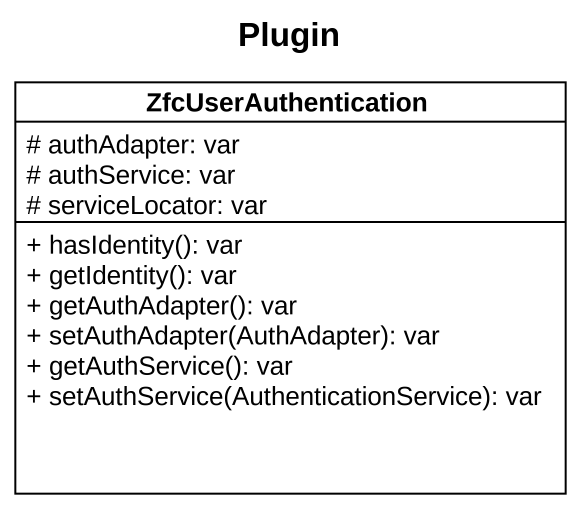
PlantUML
@startuml
title Plugin
hide circle
hide empty members
skinparam classAttributeIconSize 0
class ZfcUserAuthentication {
  # authAdapter: var
  # authService: var
  # serviceLocator: var
  + hasIdentity(): var
  + getIdentity(): var
  + getAuthAdapter(): var
  + setAuthAdapter(AuthAdapter): var
  + getAuthService(): var
  + setAuthService(AuthenticationService): var
}
@enduml
